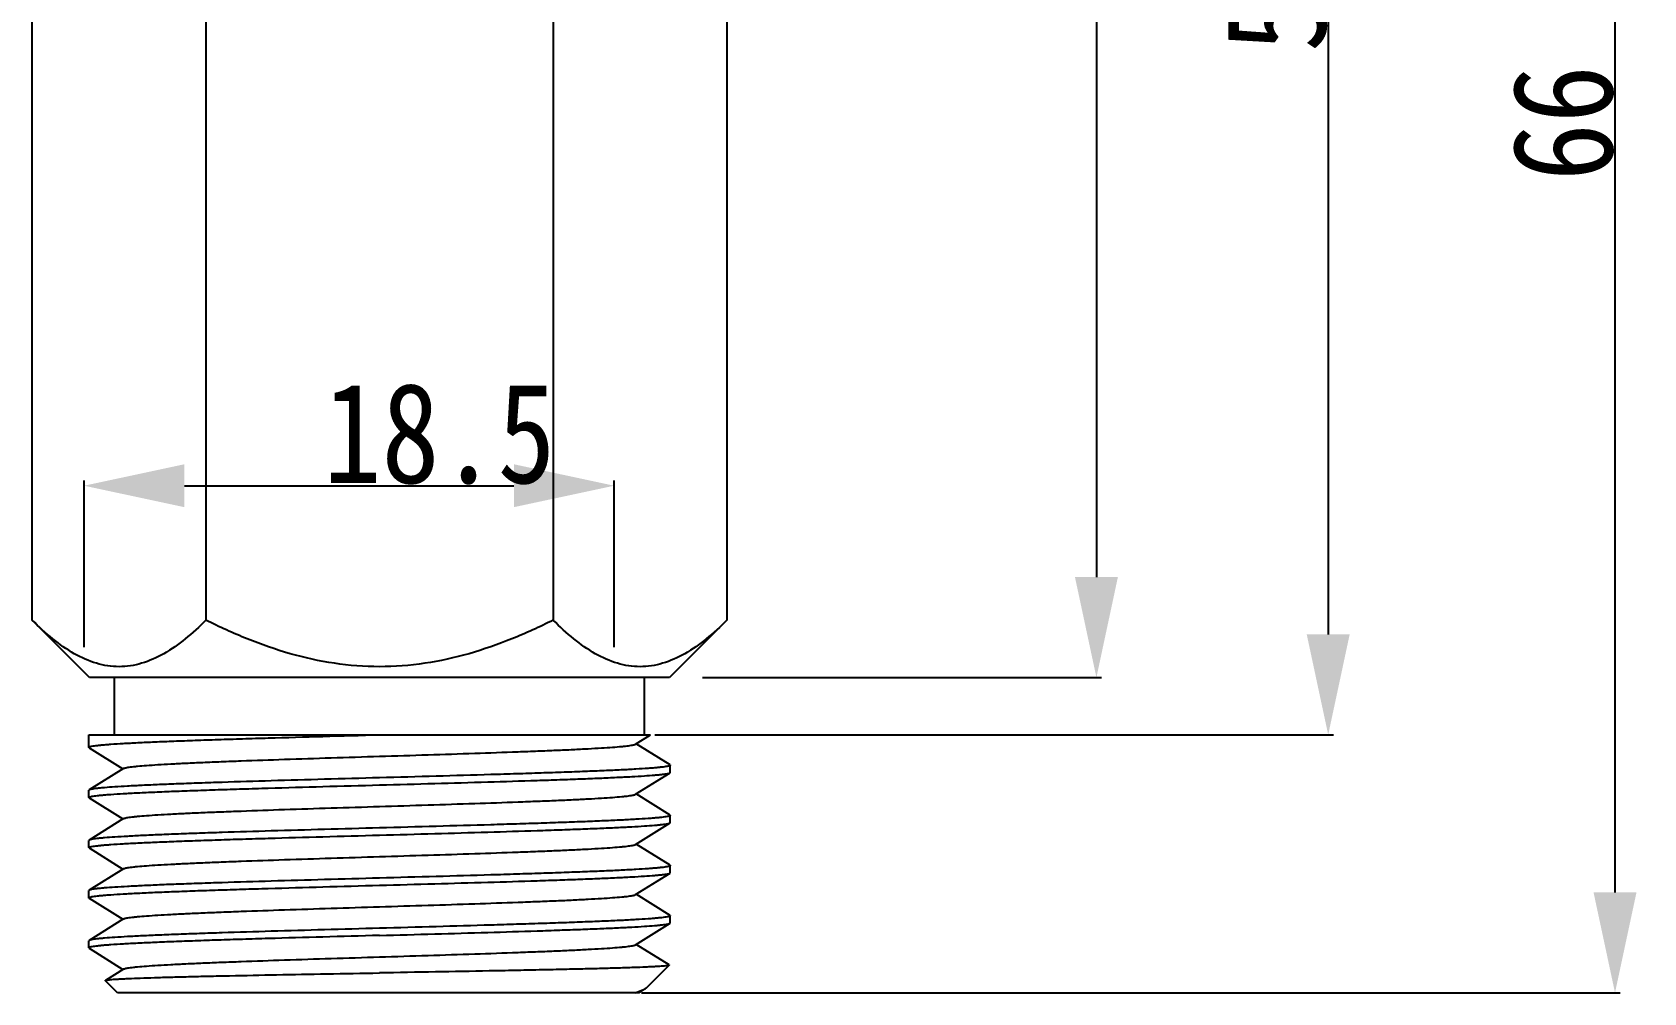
# Model space of a CAD drawing. Header units: millimetres. Extents: x -13 to 337, y -21 to 226.
# Drawn here: x 226.9 to 283.1, y 123.8 to 157.3 of the extents above; entities that cross this region are included whole.
import ezdxf

# ---------------------------------------------------------------- set-up
doc = ezdxf.new("R2010")
doc.units = ezdxf.units.MM
doc.header["$LTSCALE"] = 16.335
doc.header["$PDMODE"] = 3
doc.header["$PDSIZE"] = 8
doc.layers.get('0').update_dxf_attribs({"linetype": 'CONTINUOUS'})
doc.layers.get('Defpoints').update_dxf_attribs({"linetype": 'CONTINUOUS'})
doc.layers.add('02___PRT_ALL_AXES', color=7, linetype='CONTINUOUS')
doc.styles.get("Standard").update_dxf_attribs({"font": '', "width": 0.85})
doc.styles.get('Standard').set_extended_font_data('SimSun')
doc.dimstyles.new('DIMSTYLE_1', dxfattribs={"dimtxt": 3.5, "dimasz": 3.5, "dimexe": 0.18, "dimexo": 0.0625, "dimgap": 0.09, "dimtad": 1, "dimdsep": 46, "dimtxsty": 'Standard', "dimblk": '_FILLED', "dimblk1": '_FILLED', "dimblk2": '_FILLED', "dimcen": 0.09, "dimadec": 0, "dimazin": 0, "dimtp": 0.01, "dimtm": 0.01, "dimtfac": 1, "dimtofl": 0, "dimtmove": 0, "dimatfit": 3, "dimldrblk": '_FILLED', "dimfxl": 1, "dimtolj": 1, "dimarcsym": 0})

# ---------------------------------------------------------------- blocks, each defined once
blk = doc.blocks.new('_FILLED')
at = {"color": 0, "linetype": 'ByBlock'}
blk.add_solid([(0, 0), (-1, 0.214), (-1, -0.214)], dxfattribs=at)
blk = doc.blocks.new('*D15')
at = {"color": 0, "linetype": 'Continuous', "lineweight": -2, "transparency": 16777216}
for p, q in [((248.15, 189.795), (264.205, 189.795)), ((264.025, 186.295), (264.025, 138.295)), ((250.279, 134.795), (264.205, 134.795))]:
    blk.add_line(p, q, dxfattribs=at)
at = {"layer": 'Defpoints', "color": 0, "linetype": 'Continuous', "transparency": 16777216}
for p in [(248.088, 189.795), (250.217, 134.795), (264.025, 134.795)]:
    blk.add_point(p, dxfattribs=at)
at = {"color": 0, "linetype": 'Continuous', "lineweight": -2, "transparency": 16777216, "xscale": 3.5, "yscale": 3.5, "zscale": 3.5}
for p, rotation in [((264.025, 189.795), 90), ((264.025, 134.795), 270)]:
    blk.add_blockref('_FILLED', p, dxfattribs=dict(at, rotation=rotation))
at = {"color": 0, "linetype": 'Continuous', "transparency": 16777216, "insert": (260.435, 159.635), "char_height": 3.5, "attachment_point": 2, "rotation": 90}
blk.add_mtext('\\A1;55', dxfattribs=at)
blk = doc.blocks.new('*D16')
at = {"color": 0, "linetype": 'Continuous', "lineweight": -2, "transparency": 16777216}
for p, q in [((248.15, 189.795), (272.296, 189.795)), ((272.116, 186.295), (272.116, 136.295)), ((248.613, 132.795), (272.296, 132.795))]:
    blk.add_line(p, q, dxfattribs=at)
at = {"layer": 'Defpoints', "color": 0, "linetype": 'Continuous', "transparency": 16777216}
for p in [(248.088, 189.795), (248.551, 132.795), (272.116, 132.795)]:
    blk.add_point(p, dxfattribs=at)
at = {"color": 0, "linetype": 'Continuous', "lineweight": -2, "transparency": 16777216, "xscale": 3.5, "yscale": 3.5, "zscale": 3.5}
for p, rotation in [((272.116, 189.795), 90), ((272.116, 132.795), 270)]:
    blk.add_blockref('_FILLED', p, dxfattribs=dict(at, rotation=rotation))
at = {"color": 0, "linetype": 'Continuous', "transparency": 16777216, "insert": (268.526, 158.635), "char_height": 3.5, "attachment_point": 2, "rotation": 90}
blk.add_mtext('\\A1;57', dxfattribs=at)
blk = doc.blocks.new('*D17')
at = {"color": 0, "linetype": 'Continuous', "lineweight": -2, "transparency": 16777216}
for p, q in [((248.15, 189.795), (282.308, 189.795)), ((282.128, 127.295), (282.128, 186.295)), ((248.15, 123.795), (282.308, 123.795))]:
    blk.add_line(p, q, dxfattribs=at)
at = {"layer": 'Defpoints', "color": 0, "linetype": 'Continuous', "transparency": 16777216}
for p in [(248.088, 189.795), (282.128, 189.795), (248.088, 123.795)]:
    blk.add_point(p, dxfattribs=at)
at = {"color": 0, "linetype": 'Continuous', "lineweight": -2, "transparency": 16777216, "xscale": 3.5, "yscale": 3.5, "zscale": 3.5}
for p, rotation in [((282.128, 189.795), 90), ((282.128, 123.795), 270)]:
    blk.add_blockref('_FILLED', p, dxfattribs=dict(at, rotation=rotation))
at = {"color": 0, "linetype": 'Continuous', "transparency": 16777216, "insert": (278.538, 154.135), "char_height": 3.5, "attachment_point": 2, "rotation": 90}
blk.add_mtext('\\A1;66', dxfattribs=at)
blk = doc.blocks.new('*D18')
at = {"color": 0, "linetype": 'Continuous', "lineweight": -2, "transparency": 16777216}
for p, q in [((228.688, 135.857), (228.688, 141.665)), ((232.188, 141.485), (243.688, 141.485)), ((247.188, 135.857), (247.188, 141.665))]:
    blk.add_line(p, q, dxfattribs=at)
at = {"layer": 'Defpoints', "color": 0, "linetype": 'Continuous', "transparency": 16777216}
for p in [(247.188, 141.485), (228.688, 135.795), (247.188, 135.795)]:
    blk.add_point(p, dxfattribs=at)
at = {"color": 0, "linetype": 'Continuous', "lineweight": -2, "transparency": 16777216, "xscale": 3.5, "yscale": 3.5, "zscale": 3.5, "rotation": 180}
blk.add_blockref('_FILLED', (228.688, 141.485), dxfattribs=at)
at = {"color": 0, "linetype": 'Continuous', "lineweight": -2, "transparency": 16777216, "xscale": 3.5, "yscale": 3.5, "zscale": 3.5}
blk.add_blockref('_FILLED', (247.188, 141.485), dxfattribs=at)
at = {"color": 0, "linetype": 'Continuous', "transparency": 16777216, "insert": (241.094, 145.075), "char_height": 3.5, "attachment_point": 2}
blk.add_mtext('\\A1;18.5', dxfattribs=at)

msp = doc.modelspace()

# ---------------------------------------------------------------- linework, layer by layer
at = {"color": 7, "linetype": 'Continuous'}
for p, q in [((226.876, 136.795), (226.876, 171.795)), ((232.938, 171.795), (232.938, 136.795)), ((245.063, 171.795), (245.063, 136.795)), ((251.125, 171.795), (251.125, 136.795)), ((228.876, 134.795), (226.876, 136.795)), ((251.125, 136.795), (249.125, 134.795)), ((249.125, 134.795), (228.876, 134.795)), ((229.75, 132.795), (229.75, 134.795)), ((248.25, 132.795), (248.25, 134.795)), ((228.851, 132.795), (248.461, 132.795)), ((247.939, 132.468), (248.461, 132.795)), ((228.86, 132.345), (228.85, 132.357)), ((228.86, 132.345), (230.039, 131.607)), ((249.141, 131.744), (247.961, 132.482)), ((249.141, 131.744), (249.15, 131.732)), ((230.061, 131.621), (228.86, 130.869)), ((247.939, 130.718), (249.141, 131.47)), ((249.141, 131.47), (249.15, 131.482)), ((228.86, 130.869), (228.85, 130.857)), ((228.86, 130.595), (228.85, 130.607)), ((228.86, 130.595), (230.039, 129.857)), ((249.141, 129.994), (247.961, 130.732)), ((249.141, 129.994), (249.15, 129.982)), ((230.061, 129.871), (228.86, 129.119)), ((247.939, 128.968), (249.141, 129.72)), ((249.141, 129.72), (249.15, 129.732)), ((228.86, 129.119), (228.85, 129.107)), ((228.86, 128.845), (228.85, 128.857)), ((228.86, 128.845), (230.039, 128.107)), ((249.141, 128.244), (247.961, 128.982)), ((230.061, 128.121), (228.86, 127.369)), ((247.939, 127.218), (249.141, 127.97)), ((249.141, 128.244), (249.15, 128.232)), ((249.141, 127.97), (249.15, 127.982)), ((228.86, 127.369), (228.85, 127.357)), ((249.141, 126.494), (247.961, 127.232)), ((228.86, 127.095), (230.039, 126.357)), ((230.061, 126.371), (228.86, 125.619)), ((247.939, 125.468), (249.141, 126.22)), ((249.141, 126.494), (249.15, 126.482)), ((249.141, 126.22), (249.15, 126.232)), ((228.86, 125.619), (228.85, 125.607)), ((249.11, 124.764), (247.961, 125.482)), ((228.85, 125.357), (228.86, 125.345)), ((228.86, 125.345), (230.039, 124.607)), ((230.061, 124.621), (229.43, 124.226)), ((248.317, 123.961), (249.112, 124.756)), ((249.11, 124.764), (249.112, 124.756)), ((229.427, 124.218), (229.43, 124.226)), ((229.85, 123.795), (229.427, 124.218)), ((248.061, 123.795), (229.85, 123.795)), ((247.921, 123.795), (248.271, 123.926)), ((248.061, 123.795), (248.271, 123.926)), ((248.271, 123.926), (248.317, 123.961))]:
    msp.add_line(p, q, dxfattribs=at)
for points, knots in [([(232.938, 136.795), (232.709, 136.565), (232.246, 136.14), (231.503, 135.612), (230.842, 135.312), (230.306, 135.191), (229.907, 135.16), (229.508, 135.191), (228.972, 135.312), (228.311, 135.612), (227.568, 136.14), (227.105, 136.565), (226.876, 136.795)], [0, 0, 0, 0, 0.137964, 0.266914, 0.386544, 0.44373, 0.5, 0.55627, 0.613456, 0.733086, 0.862036, 1, 1, 1, 1]), ([(245.063, 136.795), (244.591, 136.559), (243.63, 136.119), (242.134, 135.595), (240.584, 135.251), (239, 135.13), (237.417, 135.251), (235.867, 135.595), (234.371, 136.119), (233.41, 136.559), (232.938, 136.795)], [0, 0, 0, 0, 0.12502, 0.250029, 0.375022, 0.5, 0.624978, 0.749972, 0.87498, 1, 1, 1, 1]), ([(251.125, 136.795), (250.896, 136.565), (250.433, 136.14), (249.69, 135.612), (249.029, 135.312), (248.493, 135.191), (248.094, 135.16), (247.694, 135.191), (247.159, 135.312), (246.498, 135.612), (245.754, 136.14), (245.292, 136.565), (245.063, 136.795)], [0, 0, 0, 0, 0.137964, 0.266914, 0.386544, 0.44373, 0.5, 0.55627, 0.613456, 0.733086, 0.862036, 1, 1, 1, 1]), ([(228.85, 132.357), (228.85, 132.363), (228.863, 132.371), (228.879, 132.378), (228.912, 132.389), (228.968, 132.4), (229.053, 132.413), (229.162, 132.427), (229.295, 132.44), (229.451, 132.454), (229.705, 132.473), (230.078, 132.496), (230.588, 132.523), (231.179, 132.55), (231.846, 132.577), (232.582, 132.604), (233.379, 132.631), (234.231, 132.659), (235.451, 132.695), (237.046, 132.741), (238.34, 132.776), (239, 132.795)], [0, 0, 0, 0, 0.001803, 0.003448, 0.005654, 0.011801, 0.020282, 0.031098, 0.044233, 0.059658, 0.077338, 0.119301, 0.169723, 0.22813, 0.293958, 0.366578, 0.445291, 0.529341, 0.617923, 0.805214, 1, 1, 1, 1]), ([(230.061, 131.621), (230.071, 131.627), (230.099, 131.637), (230.15, 131.649), (230.222, 131.662), (230.313, 131.675), (230.424, 131.688), (230.61, 131.707), (230.89, 131.729), (231.279, 131.755), (231.739, 131.781), (232.264, 131.808), (232.85, 131.834), (233.491, 131.86), (234.44, 131.896), (235.718, 131.941), (237.329, 131.993), (239, 132.045), (240.672, 132.097), (242.282, 132.148), (243.561, 132.193), (244.51, 132.229), (245.151, 132.255), (245.737, 132.281), (246.262, 132.308), (246.722, 132.334), (247.111, 132.36), (247.391, 132.382), (247.577, 132.401), (247.688, 132.414), (247.779, 132.427), (247.851, 132.44), (247.902, 132.452), (247.93, 132.462), (247.939, 132.468)], [0, 0, 0, 0, 0.001895, 0.004855, 0.008909, 0.014057, 0.02029, 0.027599, 0.045386, 0.067262, 0.093037, 0.122477, 0.155323, 0.191275, 0.230012, 0.31442, 0.405509, 0.5, 0.594492, 0.685581, 0.769989, 0.808725, 0.844678, 0.877522, 0.906964, 0.932738, 0.954614, 0.972401, 0.979711, 0.985944, 0.99109, 0.995144, 0.998106, 1, 1, 1, 1]), ([(249.15, 131.732), (249.15, 131.726), (249.138, 131.718), (249.121, 131.711), (249.089, 131.7), (249.033, 131.689), (248.948, 131.676), (248.838, 131.662), (248.706, 131.649), (248.549, 131.635), (248.296, 131.616), (247.923, 131.593), (247.413, 131.566), (246.821, 131.539), (246.155, 131.512), (245.419, 131.485), (244.621, 131.458), (243.77, 131.431), (242.55, 131.394), (240.955, 131.348), (239.66, 131.313), (239, 131.295)], [0, 0, 0, 0, 0.001802, 0.003448, 0.005655, 0.011802, 0.020282, 0.031098, 0.044234, 0.059658, 0.077338, 0.119301, 0.169724, 0.22813, 0.293959, 0.366577, 0.445291, 0.529341, 0.617923, 0.805214, 1, 1, 1, 1]), ([(239, 131.295), (238.359, 131.277), (237.098, 131.242), (235.265, 131.19), (233.811, 131.146), (232.732, 131.109), (232.004, 131.083), (231.339, 131.057), (230.744, 131.03), (230.224, 131.004), (229.784, 130.978), (229.469, 130.956), (229.26, 130.937), (229.136, 130.924), (229.035, 130.911), (228.956, 130.898), (228.9, 130.885), (228.87, 130.875), (228.86, 130.869)], [0, 0, 0, 0, 0.189702, 0.372506, 0.541802, 0.619436, 0.691437, 0.757155, 0.815991, 0.867413, 0.91096, 0.946237, 0.960679, 0.972945, 0.983012, 0.990869, 0.996518, 1, 1, 1, 1]), ([(239, 131.045), (239.642, 131.062), (240.903, 131.097), (242.736, 131.149), (244.19, 131.193), (245.269, 131.23), (245.997, 131.256), (246.662, 131.282), (247.257, 131.309), (247.777, 131.335), (248.217, 131.361), (248.532, 131.383), (248.741, 131.402), (248.865, 131.415), (248.966, 131.428), (249.045, 131.441), (249.101, 131.454), (249.131, 131.464), (249.141, 131.47)], [0, 0, 0, 0, 0.189702, 0.372506, 0.541802, 0.619436, 0.691437, 0.757155, 0.815991, 0.867413, 0.91096, 0.946237, 0.960679, 0.972945, 0.983012, 0.990869, 0.996518, 1, 1, 1, 1]), ([(228.85, 130.607), (228.85, 130.613), (228.863, 130.621), (228.879, 130.628), (228.912, 130.639), (228.968, 130.65), (229.053, 130.663), (229.162, 130.677), (229.295, 130.69), (229.451, 130.704), (229.705, 130.723), (230.078, 130.746), (230.588, 130.773), (231.179, 130.8), (231.846, 130.827), (232.582, 130.854), (233.379, 130.881), (234.231, 130.909), (235.451, 130.945), (237.046, 130.991), (238.34, 131.026), (239, 131.045)], [0, 0, 0, 0, 0.001803, 0.003448, 0.005654, 0.011801, 0.020282, 0.031098, 0.044233, 0.059658, 0.077338, 0.119301, 0.169723, 0.22813, 0.293958, 0.366578, 0.445291, 0.529341, 0.617923, 0.805214, 1, 1, 1, 1]), ([(230.061, 129.871), (230.071, 129.877), (230.099, 129.887), (230.15, 129.899), (230.222, 129.912), (230.313, 129.925), (230.424, 129.938), (230.61, 129.957), (230.89, 129.979), (231.279, 130.005), (231.739, 130.031), (232.264, 130.058), (232.85, 130.084), (233.491, 130.11), (234.44, 130.146), (235.718, 130.191), (237.329, 130.243), (239, 130.295), (240.672, 130.347), (242.282, 130.398), (243.561, 130.443), (244.51, 130.479), (245.151, 130.505), (245.737, 130.531), (246.262, 130.558), (246.722, 130.584), (247.111, 130.61), (247.391, 130.632), (247.577, 130.651), (247.688, 130.664), (247.779, 130.677), (247.851, 130.69), (247.902, 130.702), (247.93, 130.712), (247.939, 130.718)], [0, 0, 0, 0, 0.001895, 0.004857, 0.008909, 0.014057, 0.020291, 0.0276, 0.045386, 0.067262, 0.093037, 0.122478, 0.155323, 0.191275, 0.230012, 0.31442, 0.405509, 0.5, 0.594491, 0.685581, 0.769989, 0.808725, 0.844678, 0.877522, 0.906964, 0.932737, 0.954614, 0.9724, 0.97971, 0.985944, 0.99109, 0.995143, 0.998106, 1, 1, 1, 1]), ([(249.15, 129.982), (249.15, 129.976), (249.138, 129.968), (249.121, 129.961), (249.089, 129.95), (249.033, 129.939), (248.948, 129.926), (248.838, 129.912), (248.706, 129.899), (248.549, 129.885), (248.296, 129.866), (247.923, 129.843), (247.413, 129.816), (246.821, 129.789), (246.155, 129.762), (245.419, 129.735), (244.621, 129.708), (243.77, 129.681), (242.55, 129.644), (240.955, 129.598), (239.66, 129.563), (239, 129.545)], [0, 0, 0, 0, 0.001803, 0.003448, 0.005654, 0.011801, 0.020282, 0.031098, 0.044233, 0.059658, 0.077338, 0.119301, 0.169723, 0.22813, 0.293958, 0.366578, 0.445291, 0.529341, 0.617923, 0.805214, 1, 1, 1, 1]), ([(239, 129.545), (238.359, 129.527), (237.098, 129.492), (235.265, 129.44), (233.811, 129.396), (232.732, 129.359), (232.004, 129.333), (231.339, 129.307), (230.744, 129.28), (230.224, 129.254), (229.784, 129.228), (229.469, 129.206), (229.26, 129.187), (229.136, 129.174), (229.035, 129.161), (228.956, 129.148), (228.9, 129.135), (228.87, 129.125), (228.86, 129.119)], [0, 0, 0, 0, 0.189702, 0.372506, 0.541802, 0.619436, 0.691437, 0.757155, 0.815991, 0.867413, 0.91096, 0.946237, 0.960679, 0.972945, 0.983012, 0.990869, 0.996518, 1, 1, 1, 1]), ([(239, 129.295), (239.642, 129.312), (240.903, 129.347), (242.736, 129.399), (244.19, 129.443), (245.269, 129.48), (245.997, 129.506), (246.662, 129.532), (247.257, 129.559), (247.777, 129.585), (248.217, 129.611), (248.532, 129.633), (248.741, 129.652), (248.865, 129.665), (248.966, 129.678), (249.045, 129.691), (249.101, 129.704), (249.131, 129.714), (249.141, 129.72)], [0, 0, 0, 0, 0.189702, 0.372506, 0.541802, 0.619436, 0.691437, 0.757155, 0.815991, 0.867413, 0.91096, 0.946237, 0.960679, 0.972945, 0.983012, 0.990869, 0.996518, 1, 1, 1, 1]), ([(228.85, 128.857), (228.85, 128.863), (228.863, 128.871), (228.879, 128.878), (228.912, 128.889), (228.968, 128.9), (229.053, 128.913), (229.162, 128.927), (229.295, 128.94), (229.451, 128.954), (229.705, 128.973), (230.078, 128.996), (230.588, 129.023), (231.179, 129.05), (231.846, 129.077), (232.582, 129.104), (233.379, 129.131), (234.231, 129.159), (235.451, 129.195), (237.046, 129.241), (238.34, 129.276), (239, 129.295)], [0, 0, 0, 0, 0.001803, 0.003448, 0.005654, 0.011801, 0.020282, 0.031098, 0.044233, 0.059658, 0.077338, 0.119301, 0.169723, 0.22813, 0.293958, 0.366578, 0.445291, 0.529341, 0.617923, 0.805214, 1, 1, 1, 1]), ([(230.061, 128.121), (230.071, 128.127), (230.099, 128.137), (230.15, 128.149), (230.222, 128.162), (230.313, 128.175), (230.424, 128.188), (230.61, 128.207), (230.89, 128.229), (231.279, 128.255), (231.739, 128.281), (232.264, 128.308), (232.85, 128.334), (233.491, 128.36), (234.44, 128.396), (235.718, 128.441), (237.329, 128.493), (239, 128.545), (240.672, 128.597), (242.282, 128.648), (243.561, 128.693), (244.51, 128.729), (245.151, 128.755), (245.737, 128.781), (246.262, 128.808), (246.722, 128.834), (247.111, 128.86), (247.391, 128.882), (247.577, 128.901), (247.688, 128.914), (247.779, 128.927), (247.851, 128.94), (247.902, 128.952), (247.93, 128.962), (247.939, 128.968)], [0, 0, 0, 0, 0.001896, 0.004858, 0.00891, 0.014057, 0.020291, 0.027601, 0.045386, 0.067263, 0.093037, 0.122478, 0.155323, 0.191275, 0.230012, 0.31442, 0.405509, 0.5, 0.594491, 0.68558, 0.769988, 0.808724, 0.844677, 0.877521, 0.906963, 0.932736, 0.954614, 0.972399, 0.979709, 0.985944, 0.99109, 0.995142, 0.998105, 1, 1, 1, 1]), ([(239, 127.795), (238.359, 127.777), (237.098, 127.742), (235.265, 127.69), (233.811, 127.646), (232.732, 127.609), (232.004, 127.583), (231.339, 127.557), (230.744, 127.53), (230.224, 127.504), (229.784, 127.478), (229.469, 127.456), (229.26, 127.437), (229.136, 127.424), (229.035, 127.411), (228.956, 127.398), (228.9, 127.385), (228.87, 127.375), (228.86, 127.369)], [0, 0, 0, 0, 0.189702, 0.372506, 0.541802, 0.619436, 0.691437, 0.757155, 0.815991, 0.867413, 0.91096, 0.946237, 0.960679, 0.972945, 0.983012, 0.990869, 0.996518, 1, 1, 1, 1]), ([(249.15, 128.232), (249.15, 128.226), (249.138, 128.218), (249.121, 128.211), (249.089, 128.2), (249.033, 128.189), (248.948, 128.176), (248.838, 128.162), (248.706, 128.149), (248.549, 128.135), (248.296, 128.116), (247.923, 128.093), (247.413, 128.066), (246.821, 128.039), (246.155, 128.012), (245.419, 127.985), (244.621, 127.958), (243.77, 127.931), (242.55, 127.894), (240.955, 127.848), (239.66, 127.813), (239, 127.795)], [0, 0, 0, 0, 0.001803, 0.003448, 0.005654, 0.011801, 0.020282, 0.031098, 0.044233, 0.059658, 0.077338, 0.119301, 0.169723, 0.22813, 0.293958, 0.366578, 0.445291, 0.529341, 0.617923, 0.805214, 1, 1, 1, 1]), ([(239, 127.545), (239.642, 127.562), (240.903, 127.597), (242.736, 127.649), (244.19, 127.693), (245.269, 127.73), (245.997, 127.756), (246.662, 127.782), (247.257, 127.809), (247.777, 127.835), (248.217, 127.861), (248.532, 127.883), (248.741, 127.902), (248.865, 127.915), (248.966, 127.928), (249.045, 127.941), (249.101, 127.954), (249.131, 127.964), (249.141, 127.97)], [0, 0, 0, 0, 0.189702, 0.372506, 0.541802, 0.619436, 0.691437, 0.757155, 0.815991, 0.867413, 0.91096, 0.946237, 0.960679, 0.972945, 0.983012, 0.990869, 0.996518, 1, 1, 1, 1]), ([(228.85, 127.107), (228.85, 127.113), (228.863, 127.121), (228.879, 127.128), (228.912, 127.139), (228.968, 127.15), (229.053, 127.163), (229.162, 127.177), (229.295, 127.19), (229.451, 127.204), (229.705, 127.223), (230.078, 127.246), (230.588, 127.273), (231.179, 127.3), (231.846, 127.327), (232.582, 127.354), (233.379, 127.381), (234.231, 127.409), (235.451, 127.445), (237.046, 127.491), (238.34, 127.526), (239, 127.545)], [0, 0, 0, 0, 0.001804, 0.00345, 0.005655, 0.0118, 0.020283, 0.0311, 0.044232, 0.059658, 0.077339, 0.1193, 0.169724, 0.22813, 0.293958, 0.366578, 0.445291, 0.529341, 0.617923, 0.805214, 1, 1, 1, 1]), ([(230.061, 126.371), (230.071, 126.377), (230.099, 126.387), (230.15, 126.399), (230.222, 126.412), (230.313, 126.425), (230.424, 126.438), (230.61, 126.457), (230.89, 126.479), (231.279, 126.505), (231.739, 126.531), (232.264, 126.558), (232.85, 126.584), (233.491, 126.61), (234.44, 126.646), (235.718, 126.691), (237.329, 126.743), (239, 126.795), (240.672, 126.847), (242.282, 126.898), (243.561, 126.943), (244.51, 126.979), (245.151, 127.005), (245.737, 127.031), (246.262, 127.058), (246.722, 127.084), (247.111, 127.11), (247.391, 127.132), (247.577, 127.151), (247.688, 127.164), (247.779, 127.177), (247.851, 127.19), (247.902, 127.202), (247.93, 127.212), (247.939, 127.218)], [0, 0, 0, 0, 0.001895, 0.004858, 0.00891, 0.014056, 0.020291, 0.027601, 0.045386, 0.067264, 0.093036, 0.122479, 0.155323, 0.191276, 0.230012, 0.31442, 0.405509, 0.5, 0.594491, 0.68558, 0.769988, 0.808725, 0.844677, 0.877522, 0.906963, 0.932737, 0.954614, 0.972399, 0.979709, 0.985943, 0.99109, 0.995142, 0.998104, 1, 1, 1, 1]), ([(228.86, 127.095), (228.859, 127.096), (228.854, 127.099), (228.85, 127.103), (228.85, 127.107)], [0, 0, 0, 0, 0.329692, 1, 1, 1, 1]), ([(239, 126.045), (238.359, 126.027), (237.098, 125.992), (235.265, 125.94), (233.811, 125.896), (232.732, 125.859), (232.004, 125.833), (231.339, 125.807), (230.744, 125.78), (230.224, 125.754), (229.784, 125.728), (229.469, 125.706), (229.26, 125.687), (229.136, 125.674), (229.035, 125.661), (228.956, 125.648), (228.9, 125.635), (228.87, 125.625), (228.86, 125.619)], [0, 0, 0, 0, 0.189702, 0.372512, 0.54181, 0.619442, 0.69144, 0.757158, 0.815992, 0.867416, 0.91096, 0.946239, 0.960678, 0.972945, 0.983013, 0.990868, 0.996515, 1, 1, 1, 1]), ([(249.15, 126.482), (249.15, 126.476), (249.138, 126.468), (249.122, 126.461), (249.089, 126.45), (249.033, 126.439), (248.948, 126.426), (248.839, 126.412), (248.706, 126.399), (248.55, 126.385), (248.296, 126.366), (247.924, 126.343), (247.413, 126.316), (246.822, 126.289), (246.155, 126.262), (245.419, 126.235), (244.622, 126.208), (243.77, 126.181), (242.55, 126.144), (240.955, 126.098), (239.661, 126.063), (239, 126.045)], [0, 0, 0, 0, 0.0018, 0.003443, 0.005647, 0.01179, 0.020269, 0.031081, 0.044213, 0.059635, 0.077312, 0.119272, 0.169691, 0.228096, 0.293924, 0.366544, 0.445259, 0.529312, 0.617899, 0.805204, 1, 1, 1, 1]), ([(239, 125.795), (239.642, 125.812), (240.903, 125.847), (242.736, 125.899), (244.19, 125.943), (245.269, 125.98), (245.997, 126.006), (246.662, 126.032), (247.257, 126.059), (247.777, 126.085), (248.217, 126.111), (248.532, 126.133), (248.741, 126.152), (248.865, 126.165), (248.966, 126.178), (249.045, 126.191), (249.101, 126.204), (249.131, 126.214), (249.141, 126.22)], [0, 0, 0, 0, 0.189702, 0.372506, 0.541802, 0.619436, 0.691437, 0.757155, 0.815991, 0.867413, 0.91096, 0.946237, 0.960679, 0.972945, 0.983012, 0.990869, 0.996518, 1, 1, 1, 1]), ([(239, 125.795), (238.34, 125.776), (237.046, 125.741), (235.451, 125.695), (234.231, 125.659), (233.379, 125.631), (232.582, 125.604), (231.846, 125.577), (231.179, 125.55), (230.588, 125.523), (230.078, 125.496), (229.705, 125.473), (229.451, 125.454), (229.295, 125.44), (229.162, 125.427), (229.053, 125.413), (228.968, 125.4), (228.912, 125.389), (228.879, 125.378), (228.863, 125.371), (228.85, 125.363), (228.85, 125.357)], [0, 0, 0, 0, 0.194786, 0.382077, 0.470658, 0.554709, 0.633422, 0.706041, 0.77187, 0.830276, 0.880699, 0.922662, 0.940342, 0.955765, 0.9689, 0.979718, 0.988198, 0.994343, 0.996551, 0.998197, 1, 1, 1, 1]), ([(230.061, 124.621), (230.071, 124.627), (230.099, 124.637), (230.15, 124.649), (230.222, 124.662), (230.313, 124.675), (230.424, 124.688), (230.61, 124.707), (230.89, 124.729), (231.279, 124.755), (231.739, 124.781), (232.264, 124.808), (232.85, 124.834), (233.491, 124.86), (234.44, 124.896), (235.718, 124.941), (237.329, 124.993), (239, 125.045), (240.672, 125.097), (242.282, 125.148), (243.561, 125.193), (244.51, 125.229), (245.151, 125.255), (245.737, 125.281), (246.262, 125.308), (246.722, 125.334), (247.111, 125.36), (247.391, 125.382), (247.577, 125.401), (247.688, 125.414), (247.779, 125.427), (247.851, 125.44), (247.902, 125.452), (247.93, 125.462), (247.939, 125.468)], [0, 0, 0, 0, 0.001894, 0.004856, 0.00891, 0.014056, 0.020289, 0.0276, 0.045386, 0.067262, 0.093036, 0.122478, 0.155322, 0.191275, 0.230011, 0.314419, 0.405508, 0.5, 0.594491, 0.68558, 0.769988, 0.808725, 0.844677, 0.877523, 0.906963, 0.932738, 0.954614, 0.972401, 0.979709, 0.985943, 0.991091, 0.995144, 0.998105, 1, 1, 1, 1]), ([(229.43, 124.226), (229.433, 124.227), (229.441, 124.23), (229.464, 124.237), (229.508, 124.243), (229.577, 124.251), (229.667, 124.259), (229.78, 124.268), (229.914, 124.276), (230.069, 124.284), (230.316, 124.295), (230.675, 124.309), (231.163, 124.325), (231.723, 124.342), (232.351, 124.358), (233.04, 124.374), (234.062, 124.396), (235.443, 124.423), (237.188, 124.455), (238.388, 124.476), (239, 124.487)], [0, 0, 0, 0, 0.001074, 0.002696, 0.007641, 0.014873, 0.024388, 0.036161, 0.050166, 0.066375, 0.084748, 0.127799, 0.178921, 0.237628, 0.30338, 0.375563, 0.453517, 0.623849, 0.808203, 1, 1, 1, 1]), ([(249.112, 124.756), (249.11, 124.754), (249.103, 124.751), (249.09, 124.747), (249.071, 124.743), (249.034, 124.737), (248.973, 124.73), (248.882, 124.722), (248.768, 124.714), (248.63, 124.705), (248.471, 124.697), (248.213, 124.686), (247.838, 124.671), (247.326, 124.655), (246.735, 124.638), (246.071, 124.622), (245.34, 124.605), (244.549, 124.588), (243.705, 124.571), (242.5, 124.548), (240.927, 124.52), (239.65, 124.498), (239, 124.487)], [0, 0, 0, 0, 0.000816, 0.00217, 0.00409, 0.006585, 0.013307, 0.022334, 0.033651, 0.047241, 0.063073, 0.081111, 0.123642, 0.174444, 0.233053, 0.298915, 0.371411, 0.449851, 0.533486, 0.621519, 0.807304, 1, 1, 1, 1])]:
    msp.add_open_spline(points, degree=3, knots=knots, dxfattribs=at)
at = {"layer": '02___PRT_ALL_AXES', "color": 7, "linetype": 'Continuous'}
for p, q in [((228.85, 132.357), (228.85, 132.795)), ((249.15, 131.482), (249.15, 131.732)), ((228.85, 130.607), (228.85, 130.857)), ((249.15, 129.732), (249.15, 129.982)), ((228.85, 128.857), (228.85, 129.107)), ((249.15, 127.982), (249.15, 128.232)), ((228.85, 127.107), (228.85, 127.357)), ((249.15, 126.232), (249.15, 126.482)), ((228.85, 125.357), (228.85, 125.607))]:
    msp.add_line(p, q, dxfattribs=at)

# ---------------------------------------------------------------- dimensions: what is measured, and where the dimension line sits
at = {"color": 0, "linetype": 'Continuous'}
for base, p1, p2, angle, picture, middle in [((264.025, 134.795), (248.088, 189.795), (250.217, 134.795), 270, '*D15', (264.025, 159.635)), ((272.116, 132.795), (248.088, 189.795), (248.551, 132.795), 270, '*D16', (272.116, 158.635)), ((282.128, 189.795), (248.088, 123.795), (248.088, 189.795), 90, '*D17', (282.128, 154.135))]:
    dim = msp.add_linear_dim(base=base, p1=p1, p2=p2, angle=angle, dimstyle='DIMSTYLE_1', dxfattribs=at)
    dim.commit()
    dim.dimension.update_dxf_attribs({"geometry": picture, "text_midpoint": middle, "dimtype": 160})
dim = msp.add_linear_dim(base=(247.188, 141.485), p1=(228.688, 135.795), p2=(247.188, 135.795), dimstyle='DIMSTYLE_1', dxfattribs=at)
dim.commit()
dim.dimension.update_dxf_attribs({"geometry": '*D18', "text_midpoint": (241.094, 141.485), "dimtype": 160})

doc.saveas('drawing.dxf')
